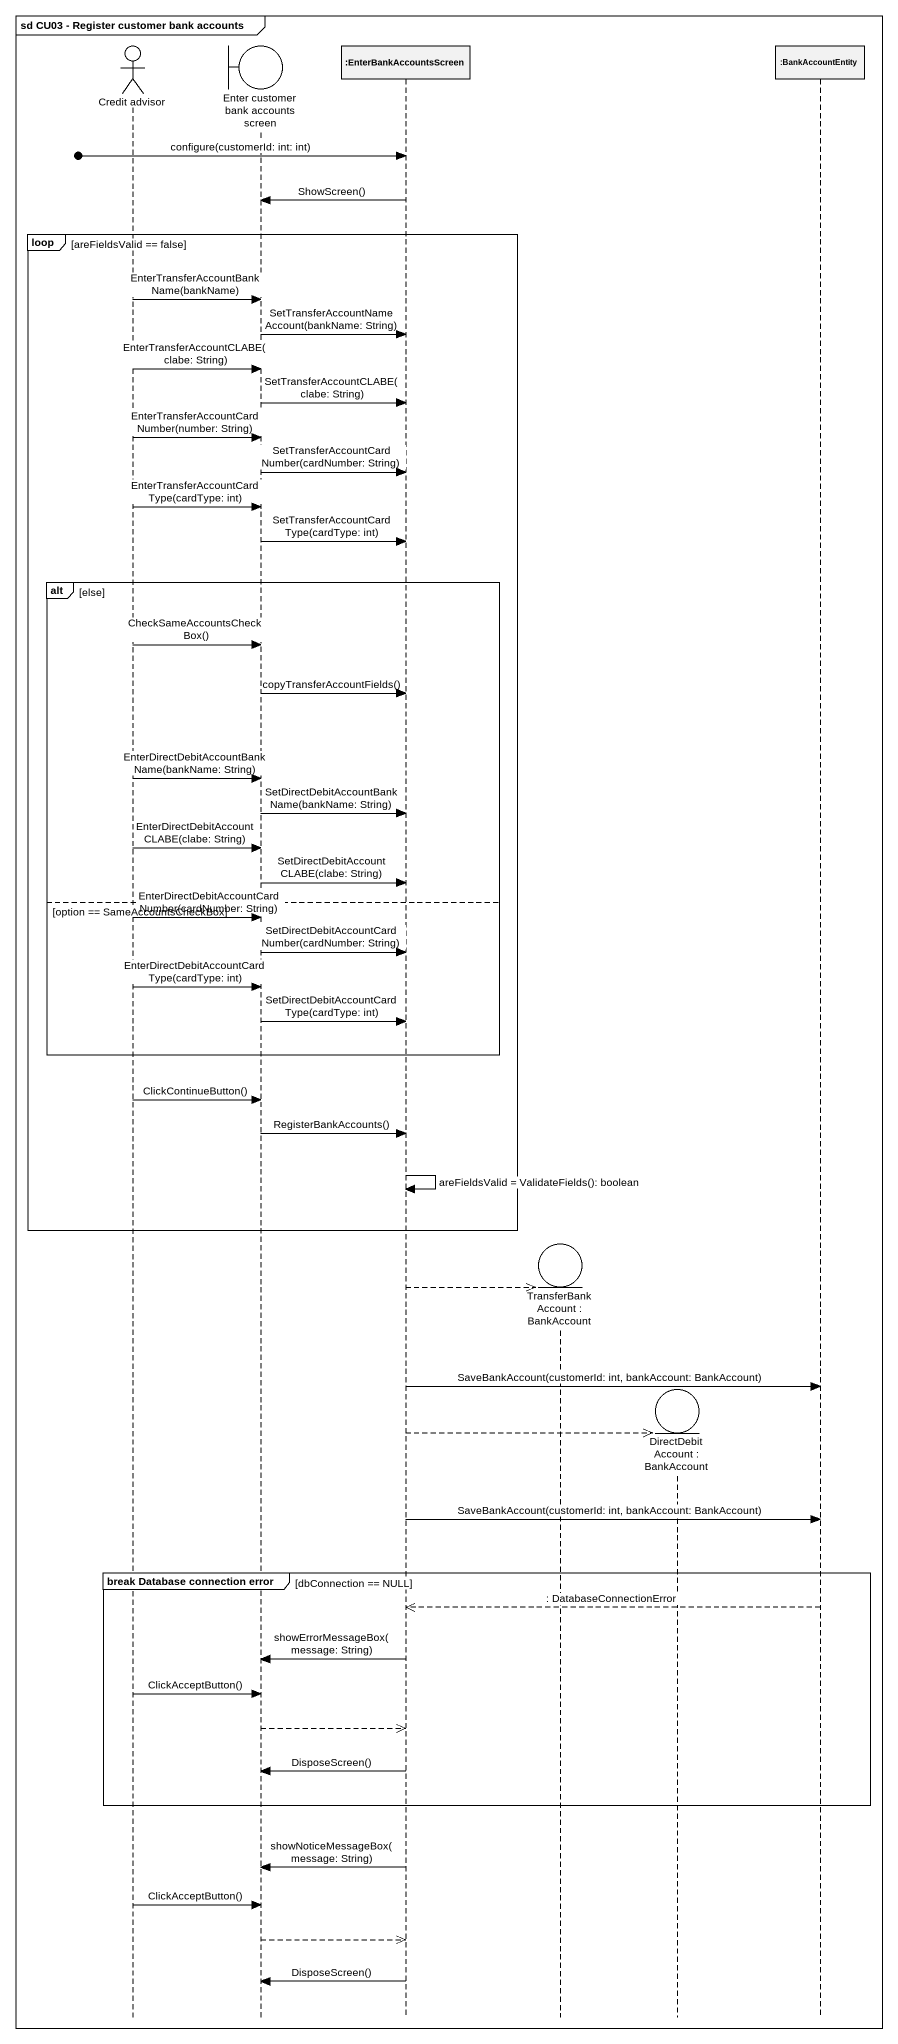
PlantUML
@startuml
mainframe sd CU03 - Register customer bank accounts
hide footbox
actor "Credit advisor" as Credit_advisor
boundary "Enter customer bank accounts screen" as Enter_customer_bank
participant ":EnterBankAccountsScreen" as EnterBankAccountsScreen
entity "TransferBankAccount : BankAccount" as TransferBankAccount
entity "DirectDebitAccount : BankAccount" as DirectDebitAccount
participant ":BankAccountEntity" as BankAccountEntity

[o-> EnterBankAccountsScreen : configure(customerId: int: int)
EnterBankAccountsScreen -> Enter_customer_bank : ShowScreen()
loop areFieldsValid == false
  Credit_advisor -> Enter_customer_bank : EnterTransferAccountBankName(bankName)
  Enter_customer_bank -> EnterBankAccountsScreen : SetTransferAccountNameAccount(bankName: String)
  Credit_advisor -> Enter_customer_bank : EnterTransferAccountCLABE(clabe: String)
  Enter_customer_bank -> EnterBankAccountsScreen : SetTransferAccountCLABE(clabe: String)
  Credit_advisor -> Enter_customer_bank : EnterTransferAccountCardNumber(number: String)
  Enter_customer_bank -> EnterBankAccountsScreen : SetTransferAccountCardNumber(cardNumber: String)
  Credit_advisor -> Enter_customer_bank : EnterTransferAccountCardType(cardType: int)
  Enter_customer_bank -> EnterBankAccountsScreen : SetTransferAccountCardType(cardType: int)
  alt else
    Credit_advisor -> Enter_customer_bank : CheckSameAccountsCheckBox()
    Enter_customer_bank -> EnterBankAccountsScreen : copyTransferAccountFields()
    Credit_advisor -> Enter_customer_bank : EnterDirectDebitAccountBankName(bankName: String)
    Enter_customer_bank -> EnterBankAccountsScreen : SetDirectDebitAccountBankName(bankName: String)
    Credit_advisor -> Enter_customer_bank : EnterDirectDebitAccountCLABE(clabe: String)
    Enter_customer_bank -> EnterBankAccountsScreen : SetDirectDebitAccountCLABE(clabe: String)
  else option == SameAccountsCheckBox
    Credit_advisor -> Enter_customer_bank : EnterDirectDebitAccountCardNumber(cardNumber: String)
    Enter_customer_bank -> EnterBankAccountsScreen : SetDirectDebitAccountCardNumber(cardNumber: String)
    Credit_advisor -> Enter_customer_bank : EnterDirectDebitAccountCardType(cardType: int)
    Enter_customer_bank -> EnterBankAccountsScreen : SetDirectDebitAccountCardType(cardType: int)
  end
  Credit_advisor -> Enter_customer_bank : ClickContinueButton()
  Enter_customer_bank -> EnterBankAccountsScreen : RegisterBankAccounts()
  EnterBankAccountsScreen -> EnterBankAccountsScreen : areFieldsValid = ValidateFields(): boolean
end
EnterBankAccountsScreen -->> TransferBankAccount **
EnterBankAccountsScreen -> BankAccountEntity : SaveBankAccount(customerId: int, bankAccount: BankAccount)
EnterBankAccountsScreen -->> DirectDebitAccount **
EnterBankAccountsScreen -> BankAccountEntity : SaveBankAccount(customerId: int, bankAccount: BankAccount)
group break Database connection error [dbConnection == NULL]
  BankAccountEntity -->> EnterBankAccountsScreen : : DatabaseConnectionError
  EnterBankAccountsScreen -> Enter_customer_bank : showErrorMessageBox(message: String)
  Credit_advisor -> Enter_customer_bank : ClickAcceptButton()
  Enter_customer_bank -->> EnterBankAccountsScreen
  EnterBankAccountsScreen -> Enter_customer_bank : DisposeScreen()
end
EnterBankAccountsScreen -> Enter_customer_bank : showNoticeMessageBox(message: String)
Credit_advisor -> Enter_customer_bank : ClickAcceptButton()
Enter_customer_bank -->> EnterBankAccountsScreen
EnterBankAccountsScreen -> Enter_customer_bank : DisposeScreen()
@enduml
